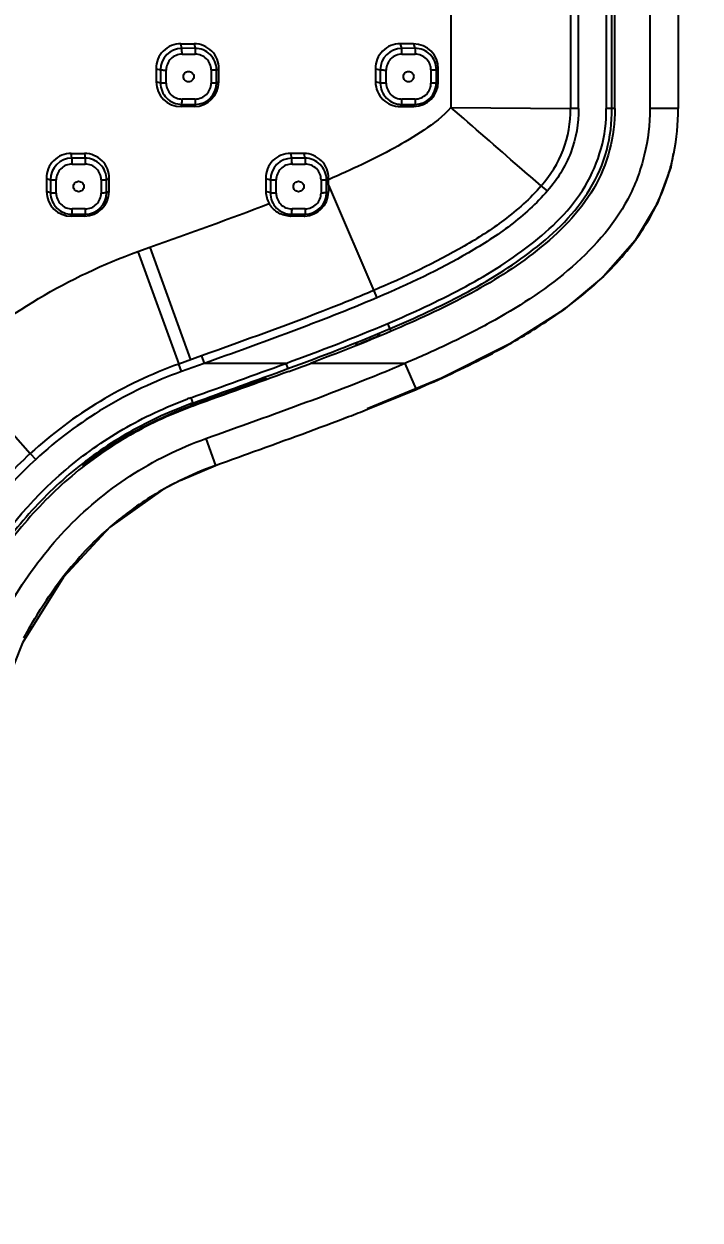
# Model space of a CAD drawing. Header units: inches. Extents: x -176 to 245, y -250 to 344.
# Drawn here: x -53.5 to -17.7, y -80.3 to -16.9 of the extents above; entities that cross this region are included whole.
import ezdxf

# ---------------------------------------------------------------- set-up
doc = ezdxf.new("R2010")
doc.units = ezdxf.units.IN
doc.header["$LTSCALE"] = 2.42
doc.header["$MEASUREMENT"] = 0
doc.header["$PDMODE"] = 3
doc.header["$PDSIZE"] = 0.3125
doc.layers.get('0').update_dxf_attribs({"linetype": 'CONTINUOUS'})
doc.layers.get('Defpoints').update_dxf_attribs({"linetype": 'CONTINUOUS'})
doc.layers.add('DIM', color=3, linetype='CONTINUOUS', lineweight=18)
doc.styles.get("Standard").update_dxf_attribs({"font": 'arial.ttf', "width": 0.8})
doc.dimstyles.new('ISO-25', dxfattribs={"dimtxt": 5, "dimasz": 2.5, "dimexe": 1.25, "dimexo": 0.625, "dimgap": 2, "dimtad": 1, "dimtih": 1, "dimtoh": 1, "dimdec": 1, "dimdsep": 46, "dimtxsty": 'Standard', "dimcen": 0, "dimclrd": 3, "dimclre": 3, "dimclrt": 4, "dimadec": 0, "dimazin": 0, "dimtfac": 1, "dimtdec": 1, "dimtmove": 0, "dimatfit": 3, "dimfxl": 1, "dimarcsym": 0})

# ---------------------------------------------------------------- blocks, each defined once
blk = doc.blocks.new('*D2')
at = {"layer": 'Defpoints', "color": 0, "transparency": 16777216}
for p in [(-33.347, 99.104), (-73.847, -177.433), (13.761, -177.433)]:
    blk.add_point(p, dxfattribs=at)
at = {"layer": 'DIM', "color": 3, "lineweight": -2, "transparency": 16777216}
for p, q in [((-32.722, 99.104), (15.011, 99.104)), ((13.761, 94.104), (13.761, -34.611)), ((13.761, -172.433), (13.761, -43.717)), ((-73.222, -177.433), (15.011, -177.433))]:
    blk.add_line(p, q, dxfattribs=at)
at = {"layer": 'DIM', "color": 3, "transparency": 16777216}
for points in [[(12.928, 94.104), (14.595, 94.104), (13.761, 99.104)], [(12.928, -172.433), (14.595, -172.433), (13.761, -177.433)]]:
    blk.add_solid(points, dxfattribs=at)
at = {"layer": 'DIM', "color": 4, "transparency": 16777216, "insert": (13.761, -39.164), "char_height": 5, "attachment_point": 5}
blk.add_mtext('276.5', dxfattribs=at)

msp = doc.modelspace()

# ---------------------------------------------------------------- linework, layer by layer
at = {"color": 7, "linetype": 'Continuous'}
for p, q in [((-30.885, 84.604), (-30.885, -21.338)), ((-24.544, 84.604), (-24.544, -21.394)), ((-24.121, -21.394), (-24.121, 84.604)), ((-22.649, 84.604), (-22.649, -21.396)), ((-22.349, -21.396), (-22.349, 84.604)), ((-22.197, -21.396), (-22.197, 84.604)), ((-20.347, 84.604), (-20.347, -21.396)), ((-18.847, 84.604), (-18.847, -21.396)), ((-45.164, -17.966), (-44.464, -17.97)), ((-45.118, -18.21), (-45.164, -17.966)), ((-44.419, -18.209), (-45.118, -18.21)), ((-44.464, -17.97), (-44.419, -18.209)), ((-32.848, -17.971), (-33.548, -17.966)), ((-33.479, -18.211), (-33.548, -17.966)), ((-32.78, -18.209), (-33.479, -18.211)), ((-32.848, -17.971), (-32.78, -18.209)), ((-45.109, -18.518), (-44.41, -18.517)), ((-33.465, -18.519), (-32.767, -18.517)), ((-46.484, -19.29), (-46.479, -19.991)), ((-46.484, -19.29), (-46.254, -19.347)), ((-46.254, -19.347), (-46.254, -20.046)), ((-45.948, -20.057), (-45.948, -19.358)), ((-43.571, -19.354), (-43.571, -20.053)), ((-43.283, -19.343), (-43.157, -19.29)), ((-43.283, -20.042), (-43.283, -19.343)), ((-43.16, -19.991), (-43.157, -19.29)), ((-34.872, -19.29), (-34.614, -19.348)), ((-34.872, -19.29), (-34.866, -19.991)), ((-34.614, -19.348), (-34.614, -20.047)), ((-34.303, -20.058), (-34.303, -19.359)), ((-31.929, -19.353), (-31.929, -20.052)), ((-31.645, -19.342), (-31.543, -19.29)), ((-31.645, -20.041), (-31.645, -19.342)), ((-31.545, -19.991), (-31.543, -19.29)), ((-46.254, -20.046), (-46.479, -19.991)), ((-43.16, -19.991), (-43.283, -20.042)), ((-34.614, -20.047), (-34.866, -19.991)), ((-31.545, -19.991), (-31.645, -20.041)), ((-44.41, -20.893), (-45.109, -20.894)), ((-32.767, -20.893), (-33.465, -20.894)), ((-45.159, -21.294), (-45.118, -21.18)), ((-44.459, -21.291), (-45.159, -21.294)), ((-45.118, -21.18), (-44.419, -21.179)), ((-44.419, -21.179), (-44.459, -21.291)), ((-33.541, -21.295), (-33.479, -21.18)), ((-33.541, -21.295), (-32.84, -21.29)), ((-33.479, -21.18), (-32.78, -21.178)), ((-32.78, -21.178), (-32.84, -21.29)), ((-30.885, -21.338), (-24.544, -21.394)), ((-24.121, -21.394), (-24.544, -21.394)), ((-22.197, -21.396), (-22.649, -21.396)), ((-18.847, -21.396), (-20.347, -21.396)), ((-50.973, -23.772), (-50.273, -23.775)), ((-50.938, -24.03), (-50.973, -23.772)), ((-50.238, -24.029), (-50.938, -24.03)), ((-50.273, -23.775), (-50.238, -24.029)), ((-38.657, -23.776), (-39.357, -23.772)), ((-39.298, -24.03), (-39.357, -23.772)), ((-38.6, -24.029), (-39.298, -24.03)), ((-38.657, -23.776), (-38.6, -24.029)), ((-19.108, -23.765), (-19.239, -24.497)), ((-50.931, -24.34), (-50.232, -24.339)), ((-39.287, -24.34), (-38.588, -24.339)), ((-52.291, -25.098), (-52.074, -25.166)), ((-52.291, -25.098), (-52.285, -25.799)), ((-52.074, -25.166), (-52.074, -25.865)), ((-51.77, -25.878), (-51.77, -25.179)), ((-49.393, -25.176), (-49.393, -25.875)), ((-49.103, -25.162), (-48.964, -25.098)), ((-49.103, -25.861), (-49.103, -25.162)), ((-48.968, -25.799), (-48.964, -25.098)), ((-40.679, -25.098), (-40.434, -25.168)), ((-40.679, -25.098), (-40.672, -25.799)), ((-40.434, -25.168), (-40.434, -25.866)), ((-40.126, -25.879), (-40.126, -25.18)), ((-37.75, -25.175), (-37.75, -25.874)), ((-37.464, -25.161), (-37.35, -25.098)), ((-37.464, -25.86), (-37.464, -25.161)), ((-37.35, -25.098), (-37.35, -25.161)), ((-37.327, -25.149), (-37.35, -25.159)), ((-37.326, -25.151), (-37.35, -25.161)), ((-52.074, -25.865), (-52.285, -25.799)), ((-48.968, -25.799), (-49.103, -25.861)), ((-40.434, -25.866), (-40.672, -25.799)), ((-37.354, -25.8), (-37.464, -25.86)), ((-37.352, -25.45), (-37.354, -25.8)), ((-37.352, -25.45), (-34.796, -31.425)), ((-25.764, -25.757), (-26.094, -25.495)), ((-50.968, -27.101), (-50.938, -26.998)), ((-50.268, -27.098), (-50.968, -27.101)), ((-50.938, -26.998), (-50.238, -26.997)), ((-50.232, -26.714), (-50.931, -26.715)), ((-50.238, -26.997), (-50.268, -27.098)), ((-39.348, -27.098), (-39.298, -26.998)), ((-38.647, -27.092), (-39.348, -27.098)), ((-39.298, -26.998), (-38.6, -26.997)), ((-38.588, -26.714), (-39.287, -26.715)), ((-38.6, -26.997), (-38.647, -27.092)), ((-47.45, -28.976), (-46.814, -28.746)), ((-47.45, -28.976), (-45.282, -34.935)), ((-46.814, -28.746), (-44.661, -34.71)), ((-34.039, -33.194), (-34.217, -32.778)), ((-34.682, -33.427), (-34.754, -33.325)), ((-35.821, -33.893), (-36.004, -33.838)), ((-35.89, -33.794), (-35.821, -33.893)), ((-44.072, -34.498), (-45.282, -34.935)), ((-44.072, -34.498), (-43.929, -34.896)), ((-57.389, -34.896), (-53.142, -39.671)), ((-45.138, -35.332), (-45.282, -34.935)), ((-43.929, -34.896), (-45.138, -35.332)), ((-39.612, -34.896), (-43.929, -34.896)), ((-39.612, -34.896), (-39.508, -35.177)), ((-33.311, -34.896), (-38.314, -34.896)), ((-33.311, -34.896), (-32.721, -36.275)), ((-44.502, -37.085), (-40.962, -35.807)), ((-40.924, -35.793), (-40.979, -35.714)), ((-40.962, -35.807), (-40.659, -35.697)), ((-40.671, -35.68), (-40.936, -35.776)), ((-40.67, -35.683), (-40.935, -35.779)), ((-40.671, -35.68), (-40.659, -35.697)), ((-44.635, -36.716), (-44.531, -37.005)), ((-35.296, -37.331), (-32.721, -36.275)), ((-44.481, -37.141), (-44.502, -37.085)), ((-36.517, -37.799), (-36.289, -37.714)), ((-36.515, -37.803), (-36.288, -37.717)), ((-43.851, -38.881), (-43.338, -40.302)), ((-53.142, -39.671), (-52.856, -39.981)), ((-50.377, -40.294), (-50.366, -40.31)), ((-50.22, -40.007), (-50.126, -40.143)), ((-45.206, -41.098), (-43.338, -40.302))]:
    msp.add_line(p, q, dxfattribs=at)
for points in [[(-19.239, -24.497), (-19.936, -26.406), (-21.116, -28.387), (-22.794, -30.299), (-24.935, -32.08), (-27.747, -33.865), (-31.381, -35.688), (-35.305, -37.308)], [(-45.206, -41.098), (-46.146, -41.598), (-48.946, -43.591), (-51.393, -46.215), (-53.561, -49.703), (-55.404, -54.323), (-56.838, -60.448), (-57.796, -68.943), (-58.217, -80.277)]]:
    msp.add_lwpolyline(points, dxfattribs=at)
for centre, radius, start, end in [((-45.116, -19.348), 1.138, 90.09601, 179.97022), ((-44.417, -19.343), 1.133, 359.9976, 90.11079), ((-33.475, -19.349), 1.138, 90.171, 179.98544), ((-32.777, -19.341), 1.132, 359.96637, 90.13903), ((-45.12, -20.046), 1.133, 179.9976, 270.11079), ((-44.421, -20.041), 1.138, 270.09601, 359.97022), ((-33.482, -20.048), 1.132, 179.96637, 270.13903), ((-32.784, -20.04), 1.138, 270.171, 359.98544), ((-50.937, -25.167), 1.137, 90.06469, 179.95084), ((-50.236, -25.163), 1.134, 0.02026, 90.12143), ((-39.296, -25.168), 1.138, 90.14531, 179.95983), ((-38.596, -25.161), 1.132, 359.99212, 90.1647), ((-29.957, -21.622), 11.095, 346.00761, 348.82889), ((-30.163, -21.567), 11.308, 341.72965, 345.98728), ((-30.419, -21.485), 11.578, 337.65139, 341.73967), ((-50.94, -25.865), 1.134, 180.02026, 270.12143), ((-50.24, -25.86), 1.137, 270.06468, 359.95084), ((-39.302, -25.866), 1.132, 179.99212, 270.1647), ((-38.657, -25.789), 1.303, 271.83988, 358.10947), ((-38.602, -25.859), 1.138, 270.14531, 359.95983), ((-38.642, -25.789), 1.288, 358.0716, 359.51296), ((-39.378, -25.798), 1.291, 209.48611, 212.00623), ((-39.359, -25.795), 1.303, 269.34025, 270.4725), ((-38.658, -25.8), 1.293, 270.50655, 271.89314), ((-69.512, 50.152), 90.546, 291.84428, 292.62262), ((-94.236, -16.017), 62.046, 343.70385, 343.84806), ((-101.126, 132.16), 178.477, 290.21495, 290.60604), ((-36.932, -58.01), 22.645, 109.88924, 110.38022), ((-37.322, -56.913), 21.18, 109.90907, 110.39589), ((-36.633, -58.759), 23.059, 109.95449, 110.39173), ((-36.721, -58.513), 22.737, 109.95554, 110.36825), ((-80.674, 77.859), 123.806, 291.00908, 291.50182), ((-37.831, -56.324), 20.356, 127.22608, 128.05047), ((-37.832, -56.324), 20.336, 127.2253, 128.05051), ((-36.959, -57.856), 18.676, 109.97025, 116.20434), ((-37.429, -56.893), 17.605, 116.21722, 120.99698), ((-37.721, -56.39), 17.023, 121.0254, 125.70695), ((-37.448, -56.76), 17.484, 125.72645, 133.37817), ((-36.985, -57.24), 18.15, 133.40091, 138.93614), ((-35.495, -58.529), 20.12, 138.95467, 144.31552)]:
    msp.add_arc(centre, radius, start, end, dxfattribs=at)
for centre, major_axis, ratio, start_param, end_param in [((-45.169, -19.282), (-0.823, 1.028), 0.998409, -0.679255, 0.902619), ((-44.469, -19.282), (-0.821, 1.025), 0.998409, -2.251253, -0.679255), ((-33.555, -19.282), (1.013, -0.843), 0.997633, 2.258683, 3.843035), ((-32.855, -19.282), (1.009, -0.84), 0.997633, 0.689153, 2.258683), ((-45.168, -19.983), (-0.82, 1.024), 0.998409, 0.902619, 2.472153), ((-44.468, -19.983), (-0.818, 1.022), 0.998409, -3.811032, -2.251253), ((-33.554, -19.983), (1.01, -0.841), 0.997633, -2.44015, -0.868178), ((-32.853, -19.983), (1.006, -0.837), 0.997633, -0.868178, 0.689153), ((-50.976, -25.089), (-0.589, 1.178), 0.998253, -0.46693, 1.114942), ((-50.276, -25.089), (-0.588, 1.175), 0.998253, -2.041387, -0.46693), ((-39.362, -25.089), (-0.845, 1.012), 0.997633, -0.700292, 0.884059), ((-38.662, -25.089), (-0.842, 1.009), 0.997633, -2.272279, -0.700292), ((-38.795, -25.78), (0.138, 16.368), 0.08805, -1.549863, -1.532174), ((-50.975, -25.789), (-0.587, 1.173), 0.998253, 1.114942, 2.682023), ((-50.275, -25.789), (-0.586, 1.171), 0.998253, -3.601162, -2.041387), ((-39.36, -25.789), (-0.841, 1.008), 0.997633, 0.884059, 1.389691)]:
    msp.add_ellipse(centre, major_axis=major_axis, ratio=ratio, start_param=start_param, end_param=end_param, dxfattribs=at)
for points, knots in [([(-45.109, -18.518), (-45.109, -18.452), (-45.113, -18.349), (-45.111, -18.246), (-45.118, -18.21)], [0, 0, 0, 0, 0.648525, 1, 1, 1, 1]), ([(-44.419, -18.209), (-44.412, -18.245), (-44.413, -18.348), (-44.41, -18.451), (-44.41, -18.517)], [0, 0, 0, 0, 0.351618, 1, 1, 1, 1]), ([(-33.465, -18.519), (-33.465, -18.452), (-33.466, -18.362), (-33.473, -18.259), (-33.475, -18.223), (-33.479, -18.211)], [0, 0, 0, 0, 0.6479, 0.876311, 1, 1, 1, 1]), ([(-32.78, -18.209), (-32.777, -18.221), (-32.774, -18.258), (-32.767, -18.36), (-32.767, -18.45), (-32.767, -18.517)], [0, 0, 0, 0, 0.123807, 0.352242, 1, 1, 1, 1]), ([(-45.109, -18.518), (-45.323, -18.519), (-45.769, -18.698), (-45.948, -19.144), (-45.948, -19.358)], [0, 0, 0, 0, 0.500061, 1, 1, 1, 1]), ([(-43.571, -19.354), (-43.571, -19.141), (-43.75, -18.695), (-44.196, -18.517), (-44.41, -18.517)], [0, 0, 0, 0, 0.499939, 1, 1, 1, 1]), ([(-33.465, -18.519), (-33.679, -18.519), (-34.124, -18.699), (-34.303, -19.145), (-34.303, -19.359)], [0, 0, 0, 0, 0.499927, 1, 1, 1, 1]), ([(-31.929, -19.353), (-31.929, -19.14), (-32.107, -18.694), (-32.553, -18.517), (-32.767, -18.517)], [0, 0, 0, 0, 0.500074, 1, 1, 1, 1]), ([(-46.254, -19.347), (-46.242, -19.35), (-46.206, -19.352), (-46.104, -19.358), (-46.014, -19.358), (-45.948, -19.358)], [0, 0, 0, 0, 0.121546, 0.34927, 1, 1, 1, 1]), ([(-45.034, -19.706), (-45.034, -19.636), (-44.975, -19.49), (-44.76, -19.402), (-44.544, -19.489), (-44.485, -19.635), (-44.485, -19.705)], [0, 0, 0, 0, 0.250156, 0.500249, 0.750079, 1, 1, 1, 1]), ([(-43.571, -19.354), (-43.537, -19.354), (-43.472, -19.354), (-43.385, -19.352), (-43.325, -19.347), (-43.293, -19.347), (-43.283, -19.343)], [0, 0, 0, 0, 0.361439, 0.673409, 0.895159, 1, 1, 1, 1]), ([(-34.614, -19.348), (-34.578, -19.356), (-34.473, -19.355), (-34.37, -19.359), (-34.303, -19.359)], [0, 0, 0, 0, 0.354444, 1, 1, 1, 1]), ([(-33.391, -19.706), (-33.391, -19.636), (-33.331, -19.49), (-33.116, -19.402), (-32.901, -19.489), (-32.841, -19.635), (-32.841, -19.705)], [0, 0, 0, 0, 0.250291, 0.500384, 0.75008, 1, 1, 1, 1]), ([(-31.929, -19.353), (-31.894, -19.353), (-31.83, -19.352), (-31.744, -19.351), (-31.686, -19.346), (-31.654, -19.346), (-31.645, -19.342)], [0, 0, 0, 0, 0.365973, 0.679518, 0.899652, 1, 1, 1, 1]), ([(-45.948, -20.057), (-46.014, -20.057), (-46.104, -20.057), (-46.206, -20.051), (-46.242, -20.049), (-46.254, -20.046)], [0, 0, 0, 0, 0.65073, 0.878454, 1, 1, 1, 1]), ([(-45.948, -20.057), (-45.948, -20.271), (-45.769, -20.716), (-45.323, -20.895), (-45.109, -20.894)], [0, 0, 0, 0, 0.499939, 1, 1, 1, 1]), ([(-44.485, -19.705), (-44.485, -19.775), (-44.544, -19.922), (-44.759, -20.01), (-44.975, -19.922), (-45.034, -19.776), (-45.034, -19.706)], [0, 0, 0, 0, 0.250156, 0.500249, 0.750079, 1, 1, 1, 1]), ([(-44.41, -20.893), (-44.196, -20.893), (-43.75, -20.713), (-43.571, -20.267), (-43.571, -20.053)], [0, 0, 0, 0, 0.500061, 1, 1, 1, 1]), ([(-43.283, -20.042), (-43.293, -20.046), (-43.325, -20.046), (-43.385, -20.051), (-43.472, -20.053), (-43.537, -20.053), (-43.571, -20.053)], [0, 0, 0, 0, 0.104724, 0.326452, 0.638512, 1, 1, 1, 1]), ([(-34.303, -20.058), (-34.37, -20.058), (-34.473, -20.054), (-34.578, -20.055), (-34.614, -20.047)], [0, 0, 0, 0, 0.645556, 1, 1, 1, 1]), ([(-34.303, -20.058), (-34.303, -20.272), (-34.125, -20.717), (-33.679, -20.895), (-33.465, -20.894)], [0, 0, 0, 0, 0.500074, 1, 1, 1, 1]), ([(-32.841, -19.705), (-32.841, -19.775), (-32.901, -19.921), (-33.116, -20.01), (-33.331, -19.922), (-33.391, -19.776), (-33.391, -19.706)], [0, 0, 0, 0, 0.250291, 0.500384, 0.75008, 1, 1, 1, 1]), ([(-32.767, -20.893), (-32.553, -20.892), (-32.107, -20.712), (-31.929, -20.267), (-31.929, -20.052)], [0, 0, 0, 0, 0.499927, 1, 1, 1, 1]), ([(-31.645, -20.041), (-31.654, -20.045), (-31.686, -20.045), (-31.744, -20.05), (-31.83, -20.051), (-31.894, -20.052), (-31.929, -20.052)], [0, 0, 0, 0, 0.100231, 0.320344, 0.633978, 1, 1, 1, 1]), ([(-45.118, -21.18), (-45.115, -21.171), (-45.115, -21.139), (-45.111, -21.079), (-45.11, -20.993), (-45.109, -20.929), (-45.109, -20.894)], [0, 0, 0, 0, 0.102237, 0.32318, 0.636084, 1, 1, 1, 1]), ([(-44.41, -20.893), (-44.41, -20.928), (-44.411, -20.992), (-44.411, -21.078), (-44.416, -21.138), (-44.416, -21.17), (-44.419, -21.179)], [0, 0, 0, 0, 0.363965, 0.676958, 0.897881, 1, 1, 1, 1]), ([(-33.479, -21.18), (-33.474, -21.171), (-33.474, -21.139), (-33.468, -21.08), (-33.466, -20.993), (-33.465, -20.929), (-33.465, -20.894)], [0, 0, 0, 0, 0.103039, 0.323987, 0.636563, 1, 1, 1, 1]), ([(-32.767, -20.893), (-32.767, -20.927), (-32.768, -20.992), (-32.769, -21.078), (-32.775, -21.137), (-32.775, -21.17), (-32.78, -21.178)], [0, 0, 0, 0, 0.363486, 0.676152, 0.897078, 1, 1, 1, 1]), ([(-30.885, -21.338), (-31.281, -21.819), (-32.296, -22.563), (-33.892, -23.527), (-35.579, -24.376), (-36.74, -24.898), (-37.326, -25.151)], [0, 0, 0, 0, 0.248399, 0.492482, 0.745485, 1, 1, 1, 1]), ([(-34.217, -32.778), (-33.556, -32.5), (-32.245, -31.916), (-29.672, -30.65), (-27.215, -29.139), (-25.043, -27.25), (-23.243, -25.015), (-22.626, -22.815), (-22.649, -21.396)], [0, 0, 0, 0, 0.125349, 0.250709, 0.501179, 0.626545, 0.751882, 1, 1, 1, 1]), ([(-34.099, -33.054), (-32.773, -32.487), (-30.137, -31.29), (-27.032, -29.377), (-24.82, -27.456), (-23.424, -25.709), (-22.52, -23.64), (-22.349, -22.139), (-22.349, -21.396)], [0, 0, 0, 0, 0.246408, 0.49422, 0.619593, 0.745548, 0.873052, 1, 1, 1, 1]), ([(-22.197, -21.396), (-22.197, -22.135), (-22.386, -23.619), (-23.234, -25.698), (-24.616, -27.46), (-26.831, -29.429), (-29.989, -31.389), (-32.68, -32.613), (-34.039, -33.194)], [0, 0, 0, 0, 0.124999, 0.250015, 0.375088, 0.500147, 0.749987, 1, 1, 1, 1]), ([(-20.347, -21.396), (-20.337, -22.225), (-20.542, -23.889), (-21.703, -27.025), (-24.581, -30.168), (-28.071, -32.406), (-31.033, -33.897), (-32.546, -34.576), (-33.311, -34.896)], [0, 0, 0, 0, 0.125156, 0.250342, 0.499606, 0.749647, 0.874838, 1, 1, 1, 1]), ([(-26.094, -25.495), (-26.478, -25.166), (-28.076, -23.782), (-29.663, -22.384), (-30.885, -21.338)], [0, 0, 0, 0, 0.239045, 1, 1, 1, 1]), ([(-26.094, -25.495), (-25.611, -24.931), (-24.778, -23.653), (-24.544, -22.139), (-24.544, -21.394)], [0, 0, 0, 0, 0.498918, 1, 1, 1, 1]), ([(-24.121, -21.394), (-24.111, -22.184), (-24.386, -23.786), (-25.241, -25.162), (-25.764, -25.757)], [0, 0, 0, 0, 0.499458, 1, 1, 1, 1]), ([(-50.931, -24.34), (-50.931, -24.273), (-50.934, -24.17), (-50.933, -24.066), (-50.938, -24.03)], [0, 0, 0, 0, 0.64605, 1, 1, 1, 1]), ([(-50.238, -24.029), (-50.233, -24.065), (-50.234, -24.169), (-50.232, -24.272), (-50.232, -24.339)], [0, 0, 0, 0, 0.354093, 1, 1, 1, 1]), ([(-39.287, -24.34), (-39.287, -24.274), (-39.291, -24.171), (-39.29, -24.066), (-39.298, -24.03)], [0, 0, 0, 0, 0.645685, 1, 1, 1, 1]), ([(-38.6, -24.029), (-38.591, -24.064), (-38.592, -24.169), (-38.588, -24.272), (-38.588, -24.339)], [0, 0, 0, 0, 0.354457, 1, 1, 1, 1]), ([(-50.931, -24.34), (-51.145, -24.341), (-51.591, -24.52), (-51.77, -24.966), (-51.77, -25.179)], [0, 0, 0, 0, 0.500182, 1, 1, 1, 1]), ([(-49.393, -25.176), (-49.393, -24.962), (-49.572, -24.517), (-50.018, -24.339), (-50.232, -24.339)], [0, 0, 0, 0, 0.499818, 1, 1, 1, 1]), ([(-39.287, -24.34), (-39.501, -24.341), (-39.947, -24.521), (-40.126, -24.966), (-40.126, -25.18)], [0, 0, 0, 0, 0.500075, 1, 1, 1, 1]), ([(-37.75, -25.175), (-37.75, -24.961), (-37.929, -24.516), (-38.375, -24.338), (-38.588, -24.339)], [0, 0, 0, 0, 0.499925, 1, 1, 1, 1]), ([(-52.074, -25.166), (-52.062, -25.17), (-52.027, -25.172), (-51.926, -25.179), (-51.836, -25.18), (-51.77, -25.179)], [0, 0, 0, 0, 0.119876, 0.346901, 1, 1, 1, 1]), ([(-50.856, -25.528), (-50.856, -25.457), (-50.797, -25.311), (-50.582, -25.223), (-50.366, -25.311), (-50.306, -25.457), (-50.306, -25.527)], [0, 0, 0, 0, 0.250082, 0.500222, 0.750127, 1, 1, 1, 1]), ([(-49.393, -25.176), (-49.358, -25.176), (-49.293, -25.175), (-49.206, -25.173), (-49.145, -25.168), (-49.112, -25.167), (-49.103, -25.162)], [0, 0, 0, 0, 0.35898, 0.670014, 0.892557, 1, 1, 1, 1]), ([(-40.434, -25.168), (-40.421, -25.171), (-40.385, -25.174), (-40.283, -25.18), (-40.192, -25.181), (-40.126, -25.18)], [0, 0, 0, 0, 0.123796, 0.352226, 1, 1, 1, 1]), ([(-39.212, -25.528), (-39.212, -25.458), (-39.153, -25.312), (-38.938, -25.223), (-38.722, -25.31), (-38.663, -25.456), (-38.663, -25.526)], [0, 0, 0, 0, 0.250217, 0.500384, 0.750154, 1, 1, 1, 1]), ([(-37.75, -25.175), (-37.715, -25.175), (-37.651, -25.174), (-37.565, -25.172), (-37.505, -25.166), (-37.473, -25.166), (-37.464, -25.161)], [0, 0, 0, 0, 0.36342, 0.67599, 0.896943, 1, 1, 1, 1]), ([(-51.77, -25.878), (-51.836, -25.878), (-51.926, -25.878), (-52.027, -25.871), (-52.062, -25.869), (-52.074, -25.865)], [0, 0, 0, 0, 0.653099, 0.880124, 1, 1, 1, 1]), ([(-51.77, -25.878), (-51.77, -26.092), (-51.591, -26.537), (-51.145, -26.715), (-50.931, -26.715)], [0, 0, 0, 0, 0.499818, 1, 1, 1, 1]), ([(-50.306, -25.527), (-50.306, -25.597), (-50.366, -25.743), (-50.581, -25.831), (-50.797, -25.744), (-50.856, -25.598), (-50.856, -25.528)], [0, 0, 0, 0, 0.250082, 0.500222, 0.750127, 1, 1, 1, 1]), ([(-50.232, -26.714), (-50.018, -26.714), (-49.572, -26.534), (-49.393, -26.089), (-49.393, -25.875)], [0, 0, 0, 0, 0.500182, 1, 1, 1, 1]), ([(-49.103, -25.861), (-49.112, -25.865), (-49.145, -25.867), (-49.206, -25.872), (-49.293, -25.874), (-49.358, -25.875), (-49.393, -25.875)], [0, 0, 0, 0, 0.107326, 0.329847, 0.640972, 1, 1, 1, 1]), ([(-40.126, -25.879), (-40.192, -25.879), (-40.283, -25.879), (-40.385, -25.872), (-40.421, -25.87), (-40.434, -25.866)], [0, 0, 0, 0, 0.647774, 0.876204, 1, 1, 1, 1]), ([(-40.126, -25.879), (-40.126, -26.093), (-39.947, -26.538), (-39.501, -26.716), (-39.287, -26.715)], [0, 0, 0, 0, 0.499925, 1, 1, 1, 1]), ([(-38.663, -25.526), (-38.663, -25.597), (-38.723, -25.743), (-38.938, -25.831), (-39.153, -25.744), (-39.212, -25.598), (-39.212, -25.528)], [0, 0, 0, 0, 0.250217, 0.500384, 0.750154, 1, 1, 1, 1]), ([(-38.588, -26.714), (-38.374, -26.713), (-37.929, -26.533), (-37.75, -26.088), (-37.75, -25.874)], [0, 0, 0, 0, 0.500075, 1, 1, 1, 1]), ([(-37.464, -25.86), (-37.473, -25.864), (-37.505, -25.865), (-37.565, -25.871), (-37.651, -25.873), (-37.715, -25.874), (-37.75, -25.874)], [0, 0, 0, 0, 0.10294, 0.323872, 0.636531, 1, 1, 1, 1]), ([(-26.094, -25.495), (-26.675, -26.174), (-27.989, -27.329), (-30.948, -29.222), (-33.326, -30.337), (-34.962, -31.036)], [0, 0, 0, 0, 0.254682, 0.493235, 1, 1, 1, 1]), ([(-25.764, -25.757), (-26.345, -26.431), (-27.672, -27.638), (-30.699, -29.561), (-33.137, -30.72), (-34.796, -31.425)], [0, 0, 0, 0, 0.248517, 0.496581, 1, 1, 1, 1]), ([(-32.721, -36.275), (-31.471, -35.739), (-29.29, -34.736), (-26.272, -33.042), (-23.663, -31.185), (-21.315, -28.863), (-20.14, -26.931), (-19.711, -25.887)], [0, 0, 0, 0, 0.239378, 0.42203, 0.608514, 0.801255, 1, 1, 1, 1]), ([(-39.374, -27.098), (-39.59, -27.096), (-40.029, -26.98), (-40.358, -26.666), (-40.473, -26.482)], [0, 0, 0, 0, 0.499942, 1, 1, 1, 1]), ([(-50.938, -26.998), (-50.935, -26.989), (-50.935, -26.958), (-50.93, -26.865), (-50.931, -26.779), (-50.931, -26.715)], [0, 0, 0, 0, 0.099657, 0.319788, 1, 1, 1, 1]), ([(-50.232, -26.714), (-50.232, -26.778), (-50.231, -26.864), (-50.236, -26.957), (-50.236, -26.988), (-50.238, -26.997)], [0, 0, 0, 0, 0.680351, 0.900461, 1, 1, 1, 1]), ([(-39.298, -26.998), (-39.294, -26.99), (-39.294, -26.958), (-39.289, -26.9), (-39.288, -26.814), (-39.287, -26.75), (-39.287, -26.715)], [0, 0, 0, 0, 0.100332, 0.320462, 0.634012, 1, 1, 1, 1]), ([(-38.588, -26.714), (-38.588, -26.748), (-38.589, -26.812), (-38.59, -26.898), (-38.595, -26.957), (-38.595, -26.988), (-38.6, -26.997)], [0, 0, 0, 0, 0.366037, 0.679677, 0.899785, 1, 1, 1, 1]), ([(-57.389, -34.896), (-55.942, -33.608), (-52.798, -31.301), (-49.271, -29.635), (-47.45, -28.976)], [0, 0, 0, 0, 0.5, 1, 1, 1, 1]), ([(-34.962, -31.036), (-35.711, -31.356), (-38.719, -32.586), (-41.781, -33.674), (-44.072, -34.498)], [0, 0, 0, 0, 0.250591, 1, 1, 1, 1]), ([(-45.282, -34.935), (-46.727, -35.46), (-49.531, -36.773), (-52.01, -38.633), (-53.142, -39.671)], [0, 0, 0, 0, 0.500157, 1, 1, 1, 1]), ([(-45.138, -35.332), (-46.558, -35.844), (-49.31, -37.136), (-51.745, -38.961), (-52.856, -39.981)], [0, 0, 0, 0, 0.500113, 1, 1, 1, 1]), ([(-61.393, -60.794), (-60.749, -58.29), (-59.762, -54.522), (-57.914, -49.678), (-55.612, -45.135), (-52.364, -41.171), (-48.269, -38.282), (-45.997, -37.221), (-44.818, -36.783)], [0, 0, 0, 0, 0.254333, 0.382636, 0.509218, 0.754717, 0.876242, 1, 1, 1, 1]), ([(-44.703, -37.06), (-45.869, -37.494), (-48.119, -38.545), (-51.153, -40.691), (-53.757, -43.346), (-55.926, -46.427), (-57.656, -49.848), (-59.484, -54.673), (-60.436, -58.435), (-61.104, -60.924)], [0, 0, 0, 0, 0.123165, 0.24456, 0.3661, 0.489704, 0.616229, 0.744789, 1, 1, 1, 1]), ([(-44.635, -37.198), (-45.817, -37.637), (-48.114, -38.713), (-51.204, -40.929), (-53.835, -43.672), (-56.676, -47.849), (-59.079, -53.699), (-60.309, -58.554), (-60.957, -60.966)], [0, 0, 0, 0, 0.125424, 0.250856, 0.376237, 0.501578, 0.751457, 1, 1, 1, 1]), ([(-43.338, -40.302), (-42.772, -40.096), (-40.494, -39.274), (-38.215, -38.453), (-36.515, -37.803)], [0, 0, 0, 0, 0.248758, 1, 1, 1, 1]), ([(-61.464, -68.14), (-60.824, -66.836), (-59.867, -64.056), (-58.748, -59.799), (-57.589, -55.508), (-56.126, -51.282), (-54.138, -47.251), (-51.436, -43.631), (-47.968, -40.725), (-45.26, -39.38), (-43.851, -38.881)], [0, 0, 0, 0, 0.122391, 0.246237, 0.371102, 0.496567, 0.622323, 0.748209, 0.874091, 1, 1, 1, 1]), ([(-53.142, -39.671), (-54.085, -40.532), (-55.827, -42.419), (-57.975, -45.604), (-59.694, -49.034), (-61.044, -52.614), (-62.145, -56.265), (-63.099, -59.935), (-63.921, -62.975), (-64.749, -65.337), (-65.265, -66.475), (-65.574, -67.015)], [0, 0, 0, 0, 0.12591, 0.251787, 0.377606, 0.503247, 0.628565, 0.753332, 0.877196, 0.938723, 1, 1, 1, 1]), ([(-52.856, -39.981), (-54.564, -41.547), (-56.872, -44.425), (-59.157, -48.865), (-60.632, -52.622), (-61.792, -56.512), (-62.793, -60.355), (-63.639, -63.443), (-64.465, -65.698), (-64.949, -66.716), (-65.216, -67.183)], [0, 0, 0, 0, 0.229776, 0.359665, 0.494584, 0.629427, 0.761947, 0.888532, 0.946703, 1, 1, 1, 1])]:
    msp.add_open_spline(points, degree=3, knots=knots, dxfattribs=at)
for points in [[(-19.072, -23.772), (-18.918, -22.992), (-18.847, -22.191), (-18.847, -21.396)], [(-46.815, -28.743), (-44.707, -27.982), (-42.593, -27.238), (-40.501, -26.434)], [(-34.796, -31.425), (-37.796, -32.693), (-40.859, -33.807), (-43.929, -34.896)], [(-39.612, -34.896), (-37.8, -34.227), (-35.993, -33.538), (-34.217, -32.778)], [(-39.508, -35.177), (-37.691, -34.507), (-35.88, -33.816), (-34.099, -33.054)], [(-34.039, -33.194), (-35.449, -33.798), (-36.878, -34.356), (-38.314, -34.896)], [(-44.635, -36.716), (-42.961, -36.11), (-41.284, -35.509), (-39.612, -34.896)], [(-44.534, -36.998), (-42.859, -36.391), (-41.18, -35.793), (-39.508, -35.177)], [(-39.454, -35.324), (-41.126, -35.94), (-42.806, -36.535), (-44.481, -37.141)], [(-43.852, -38.879), (-40.321, -37.599), (-36.766, -36.37), (-33.312, -34.894)], [(-50.134, -40.131), (-48.481, -38.875), (-46.613, -37.869), (-44.667, -37.145)], [(-53.479, -49.435), (-52.987, -48.522), (-52.443, -47.634), (-51.838, -46.792)]]:
    msp.add_open_spline(points, degree=3, dxfattribs=at)

# ---------------------------------------------------------------- dimensions: what is measured, and where the dimension line sits
at = {"layer": 'DIM'}
dim = msp.add_linear_dim(base=(13.761, -177.433), p1=(-33.347, 99.104), p2=(-73.847, -177.433), angle=90, dimstyle='ISO-25', override={"dimasz": 5, "dimtad": 0}, dxfattribs=at)
dim.commit()
dim.dimension.update_dxf_attribs({"geometry": '*D2', "text_midpoint": (13.761, -39.164)})

doc.saveas('drawing.dxf')
